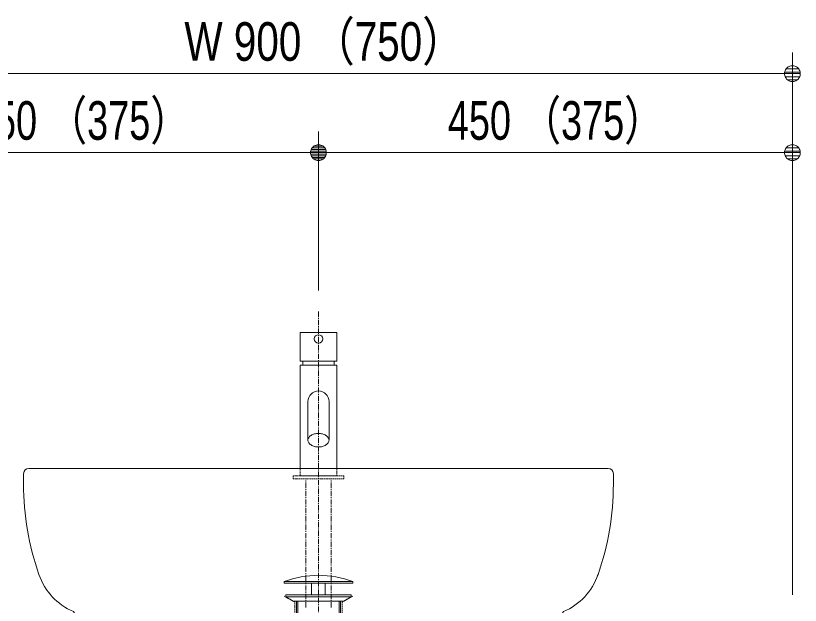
# Model space of a CAD drawing. Units: millimetres, scale not verified. Extents: x -6062 to 6062, y -3045 to 3045.
# Drawn here: x 200 to 945, y -1370 to -810 of the extents above; entities that cross this region are included whole.
import ezdxf
from ezdxf.enums import TextEntityAlignment as Align

# ---------------------------------------------------------------- set-up
doc = ezdxf.new("R2010")
doc.units = ezdxf.units.MM
doc.header["$LTSCALE"] = 20
doc.linetypes.add('CHAIN1', pattern=[8, 5, -1, 1, -1])
doc.linetypes.add('DASHED1', pattern=[1.8, 1.2, -0.6])
for name, color, linetype, lineweight in [('0-1_5ボウル・キャビネット', 7, 'Continuous', 9), ('0-2_2寸法-1', 7, 'Continuous', 9), ('0-3_0', 7, 'Continuous', 9), ('0-6_4給排水', 7, 'Continuous', 9)]:
    doc.layers.add(name, color=color, linetype=linetype, lineweight=lineweight)
doc.styles.add('ＭＳ Ｐゴシック', font='')
doc.styles.get('ＭＳ Ｐゴシック').set_extended_font_data('MS PGothic')

# ---------------------------------------------------------------- blocks, each defined once
blk = doc.blocks.new('_Dot')
at = {"layer": '0-3_0'}
for p, q in [((-10, 0), (-20, 0)), ((9.78, 2), (-9.78, 2)), ((7.99, 6), (-7.99, 6)), ((9.16, -3.98), (-9.16, -3.98)), ((6, -7.98), (-6, -7.98))]:
    blk.add_line(p, q, dxfattribs=at)
for points in [[(10, 0), (9.92, 1.25), (9.69, 2.49), (9.3, 3.68), (8.76, 4.82), (8.09, 5.88), (7.29, 6.85), (6.37, 7.71), (5.36, 8.44), (4.26, 9.05), (3.09, 9.51), (1.87, 9.82), (0.63, 9.98), (-0.63, 9.98), (-1.87, 9.82), (-3.09, 9.51), (-4.26, 9.05), (-5.36, 8.44), (-6.37, 7.71), (-7.29, 6.85), (-8.09, 5.88), (-8.76, 4.82), (-9.3, 3.68), (-9.69, 2.49), (-9.92, 1.25), (-10, 0), (0, 0)], [(-10, 0), (-9.92, -1.25), (-9.69, -2.49), (-9.3, -3.68), (-8.76, -4.82), (-8.09, -5.88), (-7.29, -6.85), (-6.37, -7.71), (-5.36, -8.44), (-4.26, -9.05), (-3.09, -9.51), (-1.87, -9.82), (-0.63, -9.98), (0.63, -9.98), (1.87, -9.82), (3.09, -9.51), (4.26, -9.05), (5.36, -8.44), (6.37, -7.71), (7.29, -6.85), (8.09, -5.88), (8.76, -4.82), (9.3, -3.68), (9.69, -2.49), (9.92, -1.25), (10, 0), (0, 0)]]:
    blk.add_lwpolyline(points, close=True, dxfattribs=at)
blk = doc.blocks.new('グループ-53')
at = {"layer": '0-1_5ボウル・キャビネット'}
for p, q in [((51000, -24800), (40000, -24800)), ((39900, -24900), (39900, -25100)), ((51100, -25100), (51100, -24900))]:
    blk.add_line(p, q, dxfattribs=at)
at = {"layer": '0-1_5ボウル・キャビネット', "linetype": 'DASHED1'}
blk.add_lwpolyline([(46150, -27224.5), (45950, -27340), (45950, -27600), (45050, -27600), (45050, -27340), (44850, -27224.5)], dxfattribs=at)
at = {"layer": '0-1_5ボウル・キャビネット'}
blk.add_lwpolyline([(40845, -27520), (40900, -27600), (50100, -27600), (50155, -27520)], dxfattribs=at)
for centre, radius, start, end in [((40000, -24900), 100, 90, 180), ((51000, -24900), 100, 0, 90), ((45100, -25100), 5200, 180, 199.26503), ((45900, -25100), 5200, 340.73497, 0), ((41324, -26419.8), 1200, 199.26503, 246.47303), ((49676, -26419.8), 1200, 293.52697, 340.73497), ((45900, -25100), 5200, 340.24344, 340.73497)]:
    blk.add_arc(centre, radius, start, end, dxfattribs=at)
blk = doc.blocks.new('グループ-61')
at = {"layer": '0-6_4給排水'}
for p, q in [((45200, -22760), (45200, -22840)), ((45800, -22760), (45800, -22840))]:
    blk.add_line(p, q, dxfattribs=at)
blk.add_lwpolyline([(45850, -22220), (45150, -22220), (45150, -22760), (45850, -22760)], close=True, dxfattribs=at)
for points in [[(45150, -24800), (45150, -22840), (45850, -22840), (45850, -24800)], [(45300, -23527.8), (45300, -24263.4), (45300.8, -24275), (45303.3, -24286.8), (45307.7, -24298.8), (45314, -24310.7), (45322.3, -24322.5), (45332.6, -24333.8), (45344.7, -24344.5), (45358.6, -24354.3), (45373.9, -24363.2), (45390.6, -24371), (45408.1, -24377.6), (45426.4, -24383), (45445, -24387), (45463.6, -24389.8), (45482, -24391.5), (45500, -24392), (45518, -24391.5), (45536.4, -24389.8), (45555, -24387), (45573.6, -24383), (45591.9, -24377.6), (45609.4, -24371), (45626.1, -24363.2), (45641.4, -24354.3), (45655.3, -24344.5), (45667.4, -24333.8), (45677.7, -24322.5), (45686, -24310.7), (45692.3, -24298.8), (45696.7, -24286.8), (45699.2, -24275), (45700, -24263.4), (45700, -23528)], [(45700, -24263.4), (45699.2, -24251.9), (45696.7, -24240), (45692.3, -24228), (45686, -24216.1), (45677.7, -24204.4), (45667.4, -24193.1), (45655.3, -24182.4), (45641.4, -24172.5), (45626.1, -24163.6), (45609.4, -24155.8), (45591.9, -24149.2), (45573.6, -24143.9), (45555, -24139.8), (45536.4, -24137), (45518, -24135.4), (45500, -24134.9), (45482, -24135.4), (45463.6, -24137), (45445, -24139.8), (45426.4, -24143.9), (45408.1, -24149.2), (45390.6, -24155.8), (45373.9, -24163.6), (45358.6, -24172.5), (45344.7, -24182.4), (45332.6, -24193.1), (45322.3, -24204.4), (45314, -24216.1), (45307.7, -24228), (45303.3, -24240), (45300.8, -24251.9), (45300, -24263.4)]]:
    blk.add_lwpolyline(points, dxfattribs=at)
at = {"layer": '0-6_4給排水', "linetype": 'DASHED1'}
blk.add_lwpolyline([(45150, -24800), (45150, -24940), (45850, -24940), (45850, -24800)], dxfattribs=at)
blk.add_lwpolyline([(45020, -24940), (45020, -25000), (45980, -25000), (45980, -24940)], close=True, dxfattribs=at)
at = {"layer": '0-6_4給排水', "linetype": 'CHAIN1'}
for points in [[(45260, -27440.6), (45260, -26926.8), (45260, -25000)], [(45740, -27440.6), (45740, -26926.8), (45740, -25000)]]:
    blk.add_lwpolyline(points, dxfattribs=at)
at = {"layer": '0-6_4給排水'}
blk.add_circle((45500, -22340), 80, dxfattribs=at)
for start, end in [(90, 180), (0, 90)]:
    blk.add_arc((45500, -23528), 200, start, end, dxfattribs=at)
blk = doc.blocks.new('グループ-63')
at = {"layer": '0-6_4給排水', "linetype": 'CHAIN1'}
blk.add_line((45500, -21820), (45500, -42300), dxfattribs=at)
at = {"layer": '0-6_4給排水'}
for p, q in [((45080, -27320), (45080, -27600)), ((45110, -27320), (45110, -27600)), ((45890, -27320), (45890, -27600)), ((45920, -27320), (45920, -27600))]:
    blk.add_line(p, q, dxfattribs=at)
for points in [[(44850, -26950), (46150, -26950), (46150, -26980), (44850, -26980)], [(45370, -26980), (45630, -26980), (45630, -27200), (45370, -27200)], [(44880, -27200), (46120, -27200), (46120, -27240), (44880, -27240)], [(45018.7, -27320), (44880, -27240), (46120, -27240), (45979.8, -27320)]]:
    blk.add_lwpolyline(points, close=True, dxfattribs=at)
blk.add_arc((45500, -28650.4), 1820.4, 69.08018, 110.91982, dxfattribs=at)

msp = doc.modelspace()

# ---------------------------------------------------------------- linework, layer by layer
at = {"layer": '0-2_2寸法-1'}
for p, q in [((937.5, -920), (937.5, -845)), ((922.49, -865), (52.51, -865)), ((487.5, -1071), (487.5, -920)), ((487.5, -1071), (487.5, -920)), ((937.5, -1360), (937.5, -920)), ((52.51, -940), (472.49, -940)), ((922.49, -940), (502.51, -940))]:
    msp.add_line(p, q, dxfattribs=at)

# ---------------------------------------------------------------- block references
at = {"layer": '0-1_5ボウル・キャビネット', "xscale": 0.05, "yscale": 0.05}
msp.add_blockref('グループ-53', (-1787.5, 0), dxfattribs=at)
at = {"layer": '0-2_2寸法-1', "xscale": 0.7503418, "yscale": 0.7503418}
for p in [(937.5, -865), (487.5, -940), (937.5, -940)]:
    msp.add_blockref('_Dot', p, dxfattribs=at)
at = {"layer": '0-2_2寸法-1', "xscale": 0.7503418, "yscale": 0.7503418, "rotation": 180}
msp.add_blockref('_Dot', (487.5, -940), dxfattribs=at)
at = {"layer": '0-6_4給排水', "xscale": 0.05, "yscale": 0.05}
for name in ['グループ-63', 'グループ-61']:
    msp.add_blockref(name, (-1787.5, 0), dxfattribs=at)

# ---------------------------------------------------------------- texts
at = {"layer": '0-2_2寸法-1', "style": 'ＭＳ Ｐゴシック'}
for s, height, width, p in [('W 900 （750）', 36.69, 0.8, (360.23, -863.81)), ('450 （375）', 36.66, 0.75, (160.29, -938.81)), ('450 （375）', 36.66, 0.75, (610.29, -938.81))]:
    msp.add_text(s, height=height, dxfattribs=dict(at, width=width)).set_placement(p, align=Align.BOTTOM_LEFT)

doc.saveas('drawing.dxf')
